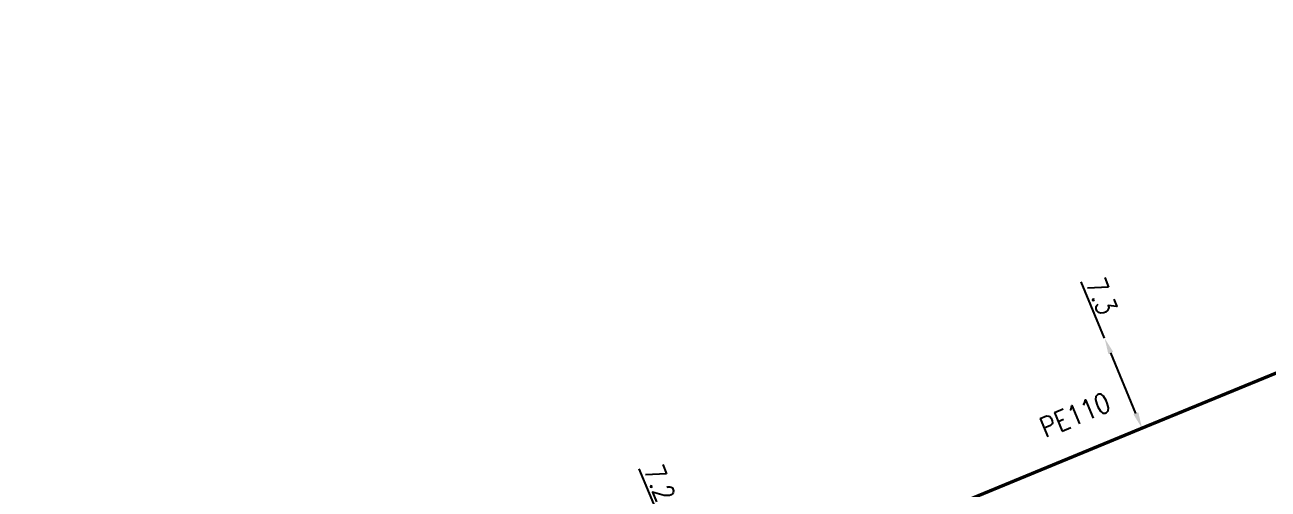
# Model space of a CAD drawing. Header units: millimetres. Extents: x 160996 to 162003, y 120996 to 122000.
# Drawn here: x 161127 to 161220.3, y 121154.5 to 121189.3 of the extents above; entities that cross this region are included whole.
import ezdxf

# ---------------------------------------------------------------- set-up
doc = ezdxf.new("R2010")
doc.units = ezdxf.units.MM
doc.header["$PDMODE"] = 34
doc.linetypes.add('L_25_PE', pattern=[2000, 1000, 1000])
doc.layers.get('Defpoints').update_dxf_attribs({"linetype": 'CONTINUOUS'})
doc.layers.add('L_150', color=1, linetype='CONTINUOUS')
doc.styles.get("Standard").update_dxf_attribs({"font": 'romans.shx', "width": 0.85})
doc.dimstyles.get("Standard").update_dxf_attribs({"dimtxt": 1.5, "dimasz": 1.2, "dimexe": 0.625, "dimexo": 0.625, "dimgap": 0.25, "dimtad": 1, "dimdec": 1, "dimzin": 0, "dimdsep": 46, "dimtxsty": 'Standard', "dimcen": -0.5, "dimadec": 0, "dimazin": 0, "dimtfac": 1, "dimtdec": 1, "dimtmove": 0, "dimatfit": 3, "dimfxl": 0, "dimtolj": 1, "dimtzin": 0, "dimarcsym": 0})

# ---------------------------------------------------------------- blocks, each defined once
blk = doc.blocks.new('*D1367')
at = {"layer": 'Defpoints', "color": 0, "linetype": 'Continuous', "transparency": 16777216}
for p in [(161208.006, 121165.79), (161208.006, 121165.79), (161210.809, 121159.05)]:
    blk.add_point(p, dxfattribs=at)
at = {"layer": 'L_150', "color": 0, "linetype": 'Continuous', "lineweight": -2, "transparency": 16777216}
for p, q in [((161208.006, 121165.79), (161206.25, 121170.011)), ((161210.348, 121160.158), (161208.466, 121164.682))]:
    blk.add_line(p, q, dxfattribs=at)
at = {"layer": 'L_150', "color": 0, "linetype": 'Continuous', "transparency": 16777216}
for points in [[(161208.651, 121164.759), (161208.282, 121164.605), (161208.006, 121165.79)], [(161210.533, 121160.235), (161210.163, 121160.081), (161210.809, 121159.05)]]:
    blk.add_solid(points, dxfattribs=at)
at = {"layer": 'L_150', "color": 0, "linetype": 'Continuous', "transparency": 16777216, "insert": (161207.782, 121168.931), "char_height": 1.5, "attachment_point": 5, "rotation": 292.58255}
blk.add_mtext('\\A1;7.3', dxfattribs=at)
blk = doc.blocks.new('*D766')
at = {"layer": 'Defpoints', "color": 0, "linetype": 'Continuous', "transparency": 16777216}
for p in [(161174.771, 121151.975), (161174.771, 121151.975), (161177.538, 121145.328)]:
    blk.add_point(p, dxfattribs=at)
at = {"layer": 'L_150', "color": 0, "linetype": 'Continuous', "lineweight": -2, "transparency": 16777216}
for p, q in [((161174.771, 121151.975), (161173.091, 121156.011)), ((161177.077, 121146.436), (161175.232, 121150.868)), ((161176.961, 121145.088), (161176.961, 121145.088))]:
    blk.add_line(p, q, dxfattribs=at)
at = {"layer": 'L_150', "color": 0, "linetype": 'Continuous', "transparency": 16777216}
for points in [[(161175.417, 121150.944), (161175.047, 121150.791), (161174.771, 121151.975)], [(161177.261, 121146.513), (161176.892, 121146.359), (161177.538, 121145.328)]]:
    blk.add_solid(points, dxfattribs=at)
at = {"layer": 'L_150', "color": 0, "linetype": 'Continuous', "transparency": 16777216, "insert": (161174.624, 121154.931), "char_height": 1.5, "attachment_point": 5, "rotation": 292.59977}
blk.add_mtext('\\A1;7.2', dxfattribs=at)

msp = doc.modelspace()

# ---------------------------------------------------------------- linework, layer by layer
at = {"layer": 'L_150', "linetype": 'L_25_PE', "const_width": 0.25, "flags": 128}
msp.add_lwpolyline([(161053.056, 121119.658), (161053.356, 121119.671), (161053.749, 121119.285), (161053.749, 121119.285), (161062.653, 121119.629), (161062.653, 121119.629), (161062.653, 121119.629), (161072.654, 121119.879), (161082.646, 121120.457), (161104.927, 121121.138), (161117.781, 121121.464), (161121.179, 121121.784), (161132.24, 121126.261), (161149.787, 121133.262), (161154.023, 121135.058), (161165.056, 121140.156), (161177.538, 121145.328), (161210.809, 121159.05), (161279.427, 121187.214), (161283.981, 121189.149)], dxfattribs=at)

# ---------------------------------------------------------------- texts
at = {"layer": 'L_150', "linetype": 'Continuous', "width": 0.85}
msp.add_text('PE110', height=1.5, rotation=22.55339, dxfattribs=at).set_placement((161203.553, 121158.304))

# ---------------------------------------------------------------- dimensions: what is measured, and where the dimension line sits
at = {"layer": 'L_150', "linetype": 'Continuous'}
dim = msp.add_linear_dim(base=(161208.006, 121165.79), p1=(161210.809, 121159.05), p2=(161208.006, 121165.79), angle=292.58255, dimstyle='Standard', dxfattribs=at)
dim.commit()
dim.dimension.update_dxf_attribs({"geometry": '*D1367', "text_midpoint": (161206.859, 121168.547), "dimtype": 160})
dim = msp.add_linear_dim(base=(161174.771, 121151.975), p1=(161177.538, 121145.328), p2=(161174.771, 121151.975), angle=292.59977, dimstyle='Standard', override={"dimscale": 1, "dimlfac": 1, "dimlunit": 2}, dxfattribs=at)
dim.commit()
dim.dimension.update_dxf_attribs({"geometry": '*D766', "text_midpoint": (161173.7, 121154.547), "dimtype": 160})

doc.saveas('drawing.dxf')
